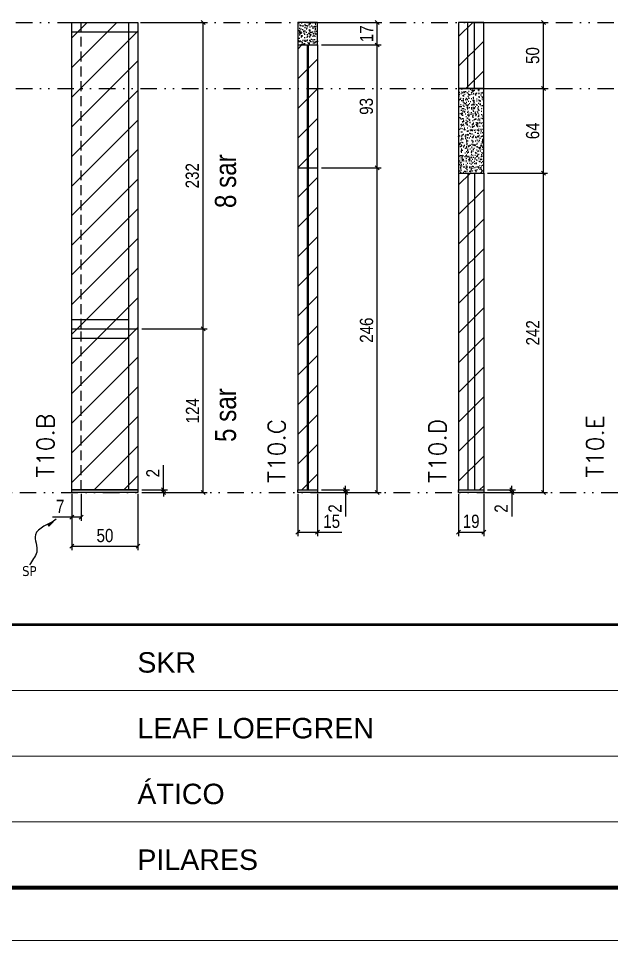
# Model space of a CAD drawing. Extents: x 14400 to 27878, y -21631 to 6985.
# Drawn here: x 19777 to 20226, y -8997 to -8298 of the extents above; entities that cross this region are included whole.
import ezdxf

# ---------------------------------------------------------------- set-up
doc = ezdxf.new("R2010")
doc.units = 0
for name, pattern in [('CONTINUO', [0]), ('DASHED', [0.75, 0.5, -0.25]), ('DIVIDE2', [0.625, 0.25, -0.125, 0, -0.125, 0, -0.125]), ('HIDDEN', [0.375, 0.25, -0.125])]:
    doc.linetypes.add(name, pattern=pattern)
for name, color, linetype in [('COTA', 241, 'Continuous'), ('NOMENCLATURA', 7, 'Continuous'), ('Nível', 160, 'Continuous'), ('Painéis', 200, 'Continuous'), ('SARR_2.2x7', 40, 'Continuous'), ('texto', 7, 'Continuous')]:
    doc.layers.add(name, color=color, linetype=linetype)
for name, color, linetype, lineweight in [('Folhas', 255, 'Continuous', 9), ('Hachura', 251, 'Continuous', 9), ('SARRAFO DE PRESSAO', 251, 'DASHED', 9), ('Texto Seção', 7, 'Continuous', 15)]:
    doc.layers.add(name, color=color, linetype=linetype, lineweight=lineweight)
doc.styles.add('ARIAL', font='arial.ttf')
doc.styles.add('ARIAL_NARROW', font='ARIALN.TTF', dxfattribs={"height": 0.2})
doc.styles.add('COTA TECNICA', font='techl___.ttf', dxfattribs={"height": 10})
doc.styles.add('COTA TECNICA-50', font='techl___.ttf', dxfattribs={"height": 10})
doc.styles.add('REGUA-120', font='ROMANS.shx', dxfattribs={"height": 15})
doc.styles.get("Standard").update_dxf_attribs({"font": 'arial.ttf'})
doc.dimstyles.new('COTA PAINEL-50', dxfattribs={"dimtxt": 10, "dimasz": 3, "dimexe": 3, "dimexo": 3, "dimgap": 3, "dimtad": 1, "dimdec": 1, "dimzin": 12, "dimdsep": 46, "dimtxsty": 'COTA TECNICA-50', "dimblk1": 'OBLIQUE', "dimblk2": 'OBLIQUE', "dimsah": 1, "dimcen": 0.9, "dimclrd": 4, "dimclre": 4, "dimclrt": 240, "dimadec": 1, "dimazin": 3, "dimtfac": 1, "dimtdec": 1, "dimtmove": 0, "dimatfit": 3, "dimfxl": 1, "dimtolj": 1, "dimtzin": 12, "dimarcsym": 0})
doc.dimstyles.new('PAINEL', dxfattribs={"dimtxt": 10, "dimasz": 3, "dimexe": 3, "dimexo": 3, "dimgap": 3, "dimtad": 1, "dimdec": 1, "dimzin": 12, "dimdsep": 46, "dimtxsty": 'COTA TECNICA', "dimblk1": 'OBLIQUE', "dimblk2": 'OBLIQUE', "dimsah": 1, "dimcen": 0.9, "dimclrd": 4, "dimclre": 4, "dimclrt": 240, "dimadec": 1, "dimazin": 3, "dimtfac": 1, "dimtdec": 1, "dimtmove": 0, "dimatfit": 3, "dimfxl": 1, "dimtolj": 1, "dimtzin": 12, "dimarcsym": 0})
doc.dimstyles.get("Standard").update_dxf_attribs({"dimtxt": 0.18, "dimasz": 0.18, "dimexe": 0.18, "dimexo": 0.0625, "dimgap": 0.09, "dimtad": 0, "dimtih": 1, "dimtoh": 1, "dimdec": 4, "dimzin": 0, "dimdsep": 46, "dimtxsty": 'Standard', "dimcen": 0.09, "dimadec": 0, "dimazin": 0, "dimtfac": 1, "dimtdec": 4, "dimtofl": 0, "dimtmove": 0, "dimatfit": 3, "dimfxl": 1, "dimtolj": 1, "dimtzin": 0, "dimarcsym": 0})

# ---------------------------------------------------------------- blocks, each defined once
blk = doc.blocks.new('9999999999')
at = {"color": 30, "linetype": 'CONTINUO'}
for p, q in [((98564.56, 34379.64), (99583.98, 34379.64)), ((98564.56, 34329.83), (99487.98, 34329.83)), ((98564.56, 34280.02), (99487.98, 34280.02))]:
    blk.add_line(p, q, dxfattribs=at)
at = {"color": 30, "linetype": 'CONTINUO', "const_width": 2}
blk.add_lwpolyline([(99583.98, 34230.21), (99583.98, 34414.45, 0.414214), (99568.98, 34429.45), (98228.98, 34429.45, 0.414214), (98213.98, 34414.45), (98213.98, 34245.21, 0.414214), (98228.98, 34230.21), (99583.98, 34230.21)], format="xyb", dxfattribs=at)
at = {"layer": 'Folhas'}
blk.add_lwpolyline([(98138.98, 34190.21), (99623.98, 34190.21), (99623.98, 35240.21), (98138.98, 35240.21)], close=True, dxfattribs=at)
at = {"layer": 'Folhas', "color": 30, "const_width": 3}
blk.add_lwpolyline([(98213.98, 34230.21), (99583.98, 34230.21), (99583.98, 35200.21), (98213.98, 35200.21)], close=True, dxfattribs=at)
at = {"color": 7, "linetype": 'Continuous', "ltscale": 5, "style": 'ARIAL'}
for s, height, p in [('SKR', 15.483, (98837.68, 34393.13)), ('LEAF LOEFGREN', 15.4829, (98837.68, 34343.32)), ('ÁTICO', 15.483, (98837.68, 34293.51)), ('PILARES', 15.483, (98837.68, 34243.7))]:
    blk.add_text(s, height=height, dxfattribs=at).set_placement(p)
blk = doc.blocks.new('_Oblique')
at = {"color": 0, "linetype": 'ByBlock', "lineweight": -2}
blk.add_line((-0.5, -0.5), (0.5, 0.5), dxfattribs=at)
blk = doc.blocks.new('*D2576')
at = {"layer": 'COTA', "color": 4, "lineweight": -2, "transparency": 16777216}
for p, q in [((19817.63, -8658.47), (19817.63, -8701.14)), ((19867.63, -8658.47), (19867.63, -8701.14)), ((19817.63, -8698.14), (19867.63, -8698.14))]:
    blk.add_line(p, q, dxfattribs=at)
at = {"layer": 'Defpoints', "color": 0, "transparency": 16777216}
for p in [(19817.63, -8655.47), (19867.63, -8655.47), (19867.63, -8698.14)]:
    blk.add_point(p, dxfattribs=at)
at = {"layer": 'COTA', "color": 4, "lineweight": -2, "transparency": 16777216, "xscale": 3, "yscale": 3, "zscale": 3, "rotation": 180}
blk.add_blockref('_Oblique', (19817.63, -8698.14), dxfattribs=at)
at = {"layer": 'COTA', "color": 4, "lineweight": -2, "transparency": 16777216, "xscale": 3, "yscale": 3, "zscale": 3}
blk.add_blockref('_Oblique', (19867.63, -8698.14), dxfattribs=at)
at = {"layer": 'COTA', "color": 240, "transparency": 16777216, "insert": (19842.63, -8690.03), "char_height": 10, "attachment_point": 5, "style": 'COTA TECNICA'}
blk.add_mtext('\\A1;50', dxfattribs=at)
blk = doc.blocks.new('*D2577')
at = {"layer": 'COTA', "color": 4, "lineweight": -2, "transparency": 16777216}
for p, q in [((19824.63, -8658.47), (19824.63, -8678.98)), ((19817.63, -8660.47), (19817.63, -8678.98)), ((19817.63, -8675.98), (19802.9, -8675.98)), ((19824.63, -8675.98), (19817.63, -8675.98))]:
    blk.add_line(p, q, dxfattribs=at)
at = {"layer": 'Defpoints', "color": 0, "transparency": 16777216}
for p in [(19817.63, -8657.47), (19824.63, -8655.47), (19817.63, -8675.98)]:
    blk.add_point(p, dxfattribs=at)
at = {"layer": 'COTA', "color": 4, "lineweight": -2, "transparency": 16777216, "xscale": 3, "yscale": 3, "zscale": 3, "rotation": 180}
blk.add_blockref('_Oblique', (19817.63, -8675.98), dxfattribs=at)
at = {"layer": 'COTA', "color": 4, "lineweight": -2, "transparency": 16777216, "xscale": 3, "yscale": 3, "zscale": 3}
blk.add_blockref('_Oblique', (19824.63, -8675.98), dxfattribs=at)
at = {"layer": 'COTA', "color": 240, "transparency": 16777216, "insert": (19808.76, -8667.9), "char_height": 10, "attachment_point": 5, "style": 'COTA TECNICA-50'}
blk.add_mtext('\\A1;7', dxfattribs=at)
blk = doc.blocks.new('*D2578')
at = {"layer": 'COTA', "color": 4, "lineweight": -2, "transparency": 16777216}
for p, q in [((19886.89, -8655.47), (19886.89, -8636.66)), ((19870.63, -8655.47), (19889.89, -8655.47)), ((19870.63, -8657.47), (19889.89, -8657.47)), ((19886.89, -8657.47), (19886.89, -8655.47)), ((19886.89, -8657.47), (19886.89, -8660.47))]:
    blk.add_line(p, q, dxfattribs=at)
at = {"layer": 'Defpoints', "color": 0, "transparency": 16777216}
for p in [(19867.63, -8655.47), (19867.63, -8657.47), (19886.89, -8657.47)]:
    blk.add_point(p, dxfattribs=at)
at = {"layer": 'COTA', "color": 4, "lineweight": -2, "transparency": 16777216, "xscale": 3, "yscale": 3, "zscale": 3}
for p, rotation in [((19886.89, -8655.47), 270), ((19886.89, -8657.47), 90)]:
    blk.add_blockref('_Oblique', p, dxfattribs=dict(at, rotation=rotation))
at = {"layer": 'COTA', "color": 240, "transparency": 16777216, "insert": (19878.89, -8642.72), "char_height": 10, "attachment_point": 5, "rotation": 90, "style": 'COTA TECNICA-50'}
blk.add_mtext('\\A1;2', dxfattribs=at)
blk = doc.blocks.new('*D2579')
at = {"layer": 'COTA', "color": 4, "lineweight": -2, "transparency": 16777216}
for p, q in [((19988.59, -8658.47), (19988.59, -8690.36)), ((20003.59, -8658.47), (20003.59, -8690.36)), ((19988.59, -8687.36), (20003.59, -8687.36)), ((20003.59, -8687.36), (20021.96, -8687.36))]:
    blk.add_line(p, q, dxfattribs=at)
at = {"layer": 'Defpoints', "color": 0, "transparency": 16777216}
for p in [(19988.59, -8655.47), (20003.59, -8655.47), (20003.59, -8687.36)]:
    blk.add_point(p, dxfattribs=at)
at = {"layer": 'COTA', "color": 4, "lineweight": -2, "transparency": 16777216, "xscale": 3, "yscale": 3, "zscale": 3, "rotation": 180}
blk.add_blockref('_Oblique', (19988.59, -8687.36), dxfattribs=at)
at = {"layer": 'COTA', "color": 4, "lineweight": -2, "transparency": 16777216, "xscale": 3, "yscale": 3, "zscale": 3}
blk.add_blockref('_Oblique', (20003.59, -8687.36), dxfattribs=at)
at = {"layer": 'COTA', "color": 240, "transparency": 16777216, "insert": (20014.28, -8679.25), "char_height": 10, "attachment_point": 5, "style": 'COTA TECNICA'}
blk.add_mtext('\\A1;15', dxfattribs=at)
blk = doc.blocks.new('*D2580')
at = {"layer": 'COTA', "color": 4, "lineweight": -2, "transparency": 16777216}
for p, q in [((20024.78, -8655.47), (20024.78, -8652.47)), ((20006.59, -8655.47), (20027.78, -8655.47)), ((20006.59, -8657.47), (20027.78, -8657.47)), ((20024.78, -8655.47), (20024.78, -8657.47)), ((20024.78, -8657.47), (20024.78, -8675.58))]:
    blk.add_line(p, q, dxfattribs=at)
at = {"layer": 'Defpoints', "color": 0, "transparency": 16777216}
for p in [(20003.59, -8655.47), (20003.59, -8657.47), (20024.78, -8655.47)]:
    blk.add_point(p, dxfattribs=at)
at = {"layer": 'COTA', "color": 4, "lineweight": -2, "transparency": 16777216, "xscale": 3, "yscale": 3, "zscale": 3}
for p, rotation in [((20024.78, -8655.47), 270), ((20024.78, -8657.47), 90)]:
    blk.add_blockref('_Oblique', p, dxfattribs=dict(at, rotation=rotation))
at = {"layer": 'COTA', "color": 240, "transparency": 16777216, "insert": (20016.78, -8669.52), "char_height": 10, "attachment_point": 5, "rotation": 90, "style": 'COTA TECNICA-50'}
blk.add_mtext('\\A1;2', dxfattribs=at)
blk = doc.blocks.new('*D2581')
at = {"layer": 'COTA', "color": 4, "lineweight": -2, "transparency": 16777216}
for p, q in [((20006.59, -8411.47), (20051.8, -8411.47)), ((20048.8, -8657.47), (20048.8, -8411.47)), ((20006.59, -8657.47), (20051.8, -8657.47))]:
    blk.add_line(p, q, dxfattribs=at)
at = {"layer": 'Defpoints', "color": 0, "transparency": 16777216}
for p in [(20003.59, -8411.47), (20048.8, -8411.47), (20003.59, -8657.47)]:
    blk.add_point(p, dxfattribs=at)
at = {"layer": 'COTA', "color": 4, "lineweight": -2, "transparency": 16777216, "xscale": 3, "yscale": 3, "zscale": 3}
for p, rotation in [((20048.8, -8411.47), 90), ((20048.8, -8657.47), 270)]:
    blk.add_blockref('_Oblique', p, dxfattribs=dict(at, rotation=rotation))
at = {"layer": 'COTA', "color": 240, "transparency": 16777216, "insert": (20040.7, -8534.47), "char_height": 10, "attachment_point": 5, "rotation": 90, "style": 'COTA TECNICA-50'}
blk.add_mtext('\\A1;246', dxfattribs=at)
blk = doc.blocks.new('*D2597')
at = {"layer": 'COTA', "color": 4, "lineweight": -2, "transparency": 16777216}
for p, q in [((20006.59, -8301.47), (20051.8, -8301.47)), ((20048.8, -8318.47), (20048.8, -8301.47)), ((20006.59, -8318.47), (20051.8, -8318.47))]:
    blk.add_line(p, q, dxfattribs=at)
at = {"layer": 'Defpoints', "color": 0, "transparency": 16777216}
for p in [(20003.59, -8301.47), (20048.8, -8301.47), (20003.59, -8318.47)]:
    blk.add_point(p, dxfattribs=at)
at = {"layer": 'COTA', "color": 4, "lineweight": -2, "transparency": 16777216, "xscale": 3, "yscale": 3, "zscale": 3}
for p, rotation in [((20048.8, -8301.47), 90), ((20048.8, -8318.47), 270)]:
    blk.add_blockref('_Oblique', p, dxfattribs=dict(at, rotation=rotation))
at = {"layer": 'COTA', "color": 240, "transparency": 16777216, "insert": (20040.73, -8309.97), "char_height": 10, "attachment_point": 5, "rotation": 90, "style": 'COTA TECNICA'}
blk.add_mtext('\\A1;17', dxfattribs=at)
blk = doc.blocks.new('*D2582')
at = {"layer": 'COTA', "color": 4, "lineweight": -2, "transparency": 16777216}
for p, q in [((20110.36, -8658.47), (20110.36, -8690.36)), ((20129.36, -8658.47), (20129.36, -8690.36)), ((20110.36, -8687.36), (20129.36, -8687.36))]:
    blk.add_line(p, q, dxfattribs=at)
at = {"layer": 'Defpoints', "color": 0, "transparency": 16777216}
for p in [(20110.36, -8655.47), (20129.36, -8655.47), (20129.36, -8687.36)]:
    blk.add_point(p, dxfattribs=at)
at = {"layer": 'COTA', "color": 4, "lineweight": -2, "transparency": 16777216, "xscale": 3, "yscale": 3, "zscale": 3, "rotation": 180}
blk.add_blockref('_Oblique', (20110.36, -8687.36), dxfattribs=at)
at = {"layer": 'COTA', "color": 4, "lineweight": -2, "transparency": 16777216, "xscale": 3, "yscale": 3, "zscale": 3}
blk.add_blockref('_Oblique', (20129.36, -8687.36), dxfattribs=at)
at = {"layer": 'COTA', "color": 240, "transparency": 16777216, "insert": (20119.86, -8679.27), "char_height": 10, "attachment_point": 5, "style": 'COTA TECNICA'}
blk.add_mtext('\\A1;19', dxfattribs=at)
blk = doc.blocks.new('*D2583')
at = {"layer": 'COTA', "color": 4, "lineweight": -2, "transparency": 16777216}
for p, q in [((20150.56, -8655.47), (20150.56, -8652.47)), ((20132.36, -8655.47), (20153.56, -8655.47)), ((20132.36, -8657.47), (20153.56, -8657.47)), ((20150.56, -8655.47), (20150.56, -8657.47)), ((20150.56, -8657.47), (20150.56, -8675.58))]:
    blk.add_line(p, q, dxfattribs=at)
at = {"layer": 'Defpoints', "color": 0, "transparency": 16777216}
for p in [(20129.36, -8655.47), (20129.36, -8657.47), (20150.56, -8655.47)]:
    blk.add_point(p, dxfattribs=at)
at = {"layer": 'COTA', "color": 4, "lineweight": -2, "transparency": 16777216, "xscale": 3, "yscale": 3, "zscale": 3}
for p, rotation in [((20150.56, -8655.47), 270), ((20150.56, -8657.47), 90)]:
    blk.add_blockref('_Oblique', p, dxfattribs=dict(at, rotation=rotation))
at = {"layer": 'COTA', "color": 240, "transparency": 16777216, "insert": (20142.56, -8669.52), "char_height": 10, "attachment_point": 5, "rotation": 90, "style": 'COTA TECNICA-50'}
blk.add_mtext('\\A1;2', dxfattribs=at)
blk = doc.blocks.new('*D2584')
at = {"layer": 'COTA', "color": 4, "lineweight": -2, "transparency": 16777216}
for p, q in [((20132.36, -8415.47), (20177.57, -8415.47)), ((20174.57, -8657.47), (20174.57, -8415.47)), ((20132.36, -8657.47), (20177.57, -8657.47))]:
    blk.add_line(p, q, dxfattribs=at)
at = {"layer": 'Defpoints', "color": 0, "transparency": 16777216}
for p in [(20129.36, -8415.47), (20174.57, -8415.47), (20129.36, -8657.47)]:
    blk.add_point(p, dxfattribs=at)
at = {"layer": 'COTA', "color": 4, "lineweight": -2, "transparency": 16777216, "xscale": 3, "yscale": 3, "zscale": 3}
for p, rotation in [((20174.57, -8415.47), 90), ((20174.57, -8657.47), 270)]:
    blk.add_blockref('_Oblique', p, dxfattribs=dict(at, rotation=rotation))
at = {"layer": 'COTA', "color": 240, "transparency": 16777216, "insert": (20166.5, -8536.47), "char_height": 10, "attachment_point": 5, "rotation": 90, "style": 'COTA TECNICA-50'}
blk.add_mtext('\\A1;242', dxfattribs=at)
blk = doc.blocks.new('*D2598')
at = {"layer": 'COTA', "color": 4, "lineweight": -2, "transparency": 16777216}
for p, q in [((20132.36, -8351.47), (20177.57, -8351.47)), ((20174.57, -8415.47), (20174.57, -8351.47)), ((20132.36, -8415.47), (20177.57, -8415.47))]:
    blk.add_line(p, q, dxfattribs=at)
at = {"layer": 'Defpoints', "color": 0, "transparency": 16777216}
for p in [(20129.36, -8351.47), (20174.57, -8351.47), (20129.36, -8415.47)]:
    blk.add_point(p, dxfattribs=at)
at = {"layer": 'COTA', "color": 4, "lineweight": -2, "transparency": 16777216, "xscale": 3, "yscale": 3, "zscale": 3}
for p, rotation in [((20174.57, -8351.47), 90), ((20174.57, -8415.47), 270)]:
    blk.add_blockref('_Oblique', p, dxfattribs=dict(at, rotation=rotation))
at = {"layer": 'COTA', "color": 240, "transparency": 16777216, "insert": (20166.47, -8383.47), "char_height": 10, "attachment_point": 5, "rotation": 90, "style": 'COTA TECNICA'}
blk.add_mtext('\\A1;64', dxfattribs=at)
blk = doc.blocks.new('*D2599')
at = {"layer": 'COTA', "color": 4, "lineweight": -2, "transparency": 16777216}
for p, q in [((20006.59, -8318.47), (20051.8, -8318.47)), ((20048.8, -8411.47), (20048.8, -8318.47)), ((20006.59, -8411.47), (20051.8, -8411.47))]:
    blk.add_line(p, q, dxfattribs=at)
at = {"layer": 'Defpoints', "color": 0, "transparency": 16777216}
for p in [(20003.59, -8318.47), (20048.8, -8318.47), (20003.59, -8411.47)]:
    blk.add_point(p, dxfattribs=at)
at = {"layer": 'COTA', "color": 4, "lineweight": -2, "transparency": 16777216, "xscale": 3, "yscale": 3, "zscale": 3}
for p, rotation in [((20048.8, -8318.47), 90), ((20048.8, -8411.47), 270)]:
    blk.add_blockref('_Oblique', p, dxfattribs=dict(at, rotation=rotation))
at = {"layer": 'COTA', "color": 240, "transparency": 16777216, "insert": (20040.55, -8364.97), "char_height": 10, "attachment_point": 5, "rotation": 90, "style": 'COTA TECNICA'}
blk.add_mtext('\\A1;93', dxfattribs=at)
blk = doc.blocks.new('*D2568')
at = {"layer": 'COTA', "color": 4, "linetype": 'ByBlock', "lineweight": -2, "transparency": 16777216}
for p, q in [((19870.63, -8533.47), (19920, -8533.47)), ((19917, -8657.47), (19917, -8533.47)), ((19870.63, -8657.47), (19920, -8657.47))]:
    blk.add_line(p, q, dxfattribs=at)
at = {"layer": 'Defpoints', "color": 0, "linetype": 'ByBlock', "transparency": 16777216}
for p in [(19867.63, -8533.47), (19917, -8533.47), (19867.63, -8657.47)]:
    blk.add_point(p, dxfattribs=at)
at = {"layer": 'COTA', "color": 4, "linetype": 'ByBlock', "lineweight": -2, "transparency": 16777216, "xscale": 3, "yscale": 3, "zscale": 3}
for p, rotation in [((19917, -8533.47), 90), ((19917, -8657.47), 270)]:
    blk.add_blockref('_Oblique', p, dxfattribs=dict(at, rotation=rotation))
at = {"layer": 'COTA', "color": 240, "linetype": 'ByBlock', "transparency": 16777216, "insert": (19908.92, -8595.47), "char_height": 10, "attachment_point": 5, "rotation": 90, "style": 'COTA TECNICA'}
blk.add_mtext('\\A1;124', dxfattribs=at)
blk = doc.blocks.new('*D2569')
at = {"layer": 'COTA', "color": 4, "linetype": 'ByBlock', "lineweight": -2, "transparency": 16777216}
for p, q in [((19870.63, -8533.47), (19920, -8533.47)), ((19917, -8657.47), (19917, -8533.47)), ((19870.63, -8657.47), (19920, -8657.47))]:
    blk.add_line(p, q, dxfattribs=at)
at = {"layer": 'Defpoints', "color": 0, "linetype": 'ByBlock', "transparency": 16777216}
for p in [(19867.63, -8533.47), (19917, -8533.47), (19867.63, -8657.47)]:
    blk.add_point(p, dxfattribs=at)
at = {"layer": 'COTA', "color": 4, "linetype": 'ByBlock', "lineweight": -2, "transparency": 16777216, "xscale": 3, "yscale": 3, "zscale": 3}
for p, rotation in [((19917, -8533.47), 90), ((19917, -8657.47), 270)]:
    blk.add_blockref('_Oblique', p, dxfattribs=dict(at, rotation=rotation))
at = {"layer": 'COTA', "color": 240, "linetype": 'ByBlock', "transparency": 16777216, "insert": (19908.92, -8595.47), "char_height": 10, "attachment_point": 5, "rotation": 90, "style": 'COTA TECNICA'}
blk.add_mtext('\\A1;124', dxfattribs=at)
blk = doc.blocks.new('*D2570')
at = {"layer": 'COTA', "color": 4, "lineweight": -2, "transparency": 16777216}
for p, q in [((19870.63, -8301.47), (19920, -8301.47)), ((19917, -8533.47), (19917, -8301.47)), ((19870.63, -8533.47), (19920, -8533.47))]:
    blk.add_line(p, q, dxfattribs=at)
at = {"layer": 'Defpoints', "color": 0, "transparency": 16777216}
for p in [(19867.63, -8301.47), (19917, -8301.47), (19867.63, -8533.47)]:
    blk.add_point(p, dxfattribs=at)
at = {"layer": 'COTA', "color": 4, "lineweight": -2, "transparency": 16777216, "xscale": 3, "yscale": 3, "zscale": 3}
for p, rotation in [((19917, -8301.47), 90), ((19917, -8533.47), 270)]:
    blk.add_blockref('_Oblique', p, dxfattribs=dict(at, rotation=rotation))
at = {"layer": 'COTA', "color": 240, "transparency": 16777216, "insert": (19908.78, -8417.47), "char_height": 10, "attachment_point": 5, "rotation": 90, "style": 'COTA TECNICA'}
blk.add_mtext('\\A1;232', dxfattribs=at)
blk = doc.blocks.new('*D3050')
at = {"layer": 'COTA', "color": 4, "lineweight": -2, "transparency": 16777216}
for p, q in [((20132.36, -8301.47), (20177.57, -8301.47)), ((20174.57, -8351.47), (20174.57, -8301.47)), ((20132.36, -8351.47), (20177.57, -8351.47))]:
    blk.add_line(p, q, dxfattribs=at)
at = {"layer": 'Defpoints', "color": 0, "transparency": 16777216}
for p in [(20129.36, -8301.47), (20174.57, -8301.47), (20129.36, -8351.47)]:
    blk.add_point(p, dxfattribs=at)
at = {"layer": 'COTA', "color": 4, "lineweight": -2, "transparency": 16777216, "xscale": 3, "yscale": 3, "zscale": 3}
for p, rotation in [((20174.57, -8301.47), 90), ((20174.57, -8351.47), 270)]:
    blk.add_blockref('_Oblique', p, dxfattribs=dict(at, rotation=rotation))
at = {"layer": 'COTA', "color": 240, "transparency": 16777216, "insert": (20166.46, -8326.47), "char_height": 10, "attachment_point": 5, "rotation": 90, "style": 'COTA TECNICA'}
blk.add_mtext('\\A1;50', dxfattribs=at)

msp = doc.modelspace()

# ---------------------------------------------------------------- hatches: boundary and pattern name
at = {"layer": 'COTA'}
h = msp.add_hatch(dxfattribs=at)
h.set_pattern_fill('AR-CONC', color=256, scale=0.03)
h.set_pattern_definition([(50, (4532.156, -11490.751), (5.4655401, -0.4781726), [0.5715, -6.2865]), (355, (4532.156, -11490.751), (-1.0573026, 5.7317054), [0.4572, -5.0292175]), (100.451445, (4532.6113, -11490.791), (4.4082374, 5.2535326), [0.4857003, -5.3427073]), (46.1842, (4532.156, -11489.227), (8.1323712, -1.2612698), [0.85725, -9.42975]), (96.63556, (4532.8336, -11489.332), (7.122124, 7.4227837), [0.7285507, -8.0140682]), (351.18415, (4532.156, -11489.227), (7.122124, 7.4227837), [0.685799, -7.543792]), (21, (4532.918, -11489.608), (4.5484317, -3.067956), [0.5715, -6.2865]), (326, (4532.918, -11489.608), (1.8540609, 5.525639), [0.4572, -5.0292]), (71.451445, (4533.297, -11489.864), (6.4024926, 2.457683), [0.4857003, -5.3426981]), (37.5, (4532.1559, -11490.751), (0.0926581, 2.53665117), [0, -4.96824, 0, -5.1054, 0, -5.04825]), (7.5, (4532.156, -11490.751), (2.00458988, 3.00541724), [0, -2.91084, 0, -4.85394, 0, -1.92405]), (327.5, (4530.4566, -11490.751), (4.06771786, -0.17186232), [0, -1.905, 0, -5.9436, 0, -7.8867]), (317.5, (4529.6946, -11490.751), (4.44387544, 0.7627947), [0, -2.4765, 0, -3.94716, 0, -5.6007])])
h.paths.add_polyline_path([(19988.59, -8318.466), (20003.59, -8318.466), (20003.59, -8301.466), (19988.59, -8301.466)])
h = msp.add_hatch(dxfattribs=at)
h.set_pattern_fill('AR-CONC', color=256, scale=0.03)
h.set_pattern_definition([(50, (4657.9286, -11490.751), (5.4655401, -0.4781726), [0.5715, -6.2865]), (355, (4657.9286, -11490.751), (-1.0573026, 5.7317054), [0.4572, -5.0292175]), (100.451445, (4658.384, -11490.791), (4.4082374, 5.2535326), [0.4857003, -5.3427073]), (46.1842, (4657.9286, -11489.227), (8.1323712, -1.2612698), [0.85725, -9.42975]), (96.63556, (4658.606, -11489.332), (7.122124, 7.4227837), [0.7285507, -8.0140682]), (351.18415, (4657.9286, -11489.227), (7.122124, 7.4227837), [0.685799, -7.543792]), (21, (4658.6906, -11489.608), (4.5484317, -3.067956), [0.5715, -6.2865]), (326, (4658.6906, -11489.608), (1.8540609, 5.525639), [0.4572, -5.0292]), (71.451445, (4659.0696, -11489.864), (6.4024926, 2.457683), [0.4857003, -5.3426981]), (37.5, (4657.9286, -11490.751), (0.0926581, 2.53665117), [0, -4.96824, 0, -5.1054, 0, -5.04825]), (7.5, (4657.9286, -11490.751), (2.00458988, 3.00541724), [0, -2.91084, 0, -4.85394, 0, -1.92405]), (327.5, (4656.2293, -11490.751), (4.06771786, -0.17186232), [0, -1.905, 0, -5.9436, 0, -7.8867]), (317.5, (4655.4673, -11490.751), (4.44387544, 0.7627947), [0, -2.4765, 0, -3.94716, 0, -5.6007])])
h.paths.add_polyline_path([(20110.362, -8351.466), (20110.362, -8415.466), (20129.362, -8415.466), (20129.362, -8351.466)])
at = {"layer": 'Hachura'}
h = msp.add_hatch(dxfattribs=at)
h.set_pattern_fill('ANSI31', color=256, scale=5)
h.paths.add_polyline_path([(19685.78, -8533.466), (19609.78, -8533.466), (19609.78, -8655.466), (19685.78, -8655.466)])
h.paths.add_polyline_path([(19685.78, -8415.466), (19651.78, -8415.466), (19651.78, -8373.466), (19613.28, -8373.466), (19613.28, -8415.466), (19609.78, -8415.466), (19609.78, -8533.466), (19685.78, -8533.466)])
h.paths.add_polyline_path([(19867.629, -8301.466), (19817.629, -8301.466), (19817.629, -8533.466), (19867.629, -8533.466)])
h.paths.add_polyline_path([(19867.629, -8533.466), (19817.629, -8533.466), (19817.629, -8655.466), (19867.629, -8655.466)])
h.paths.add_polyline_path([(20003.59, -8411.466), (19988.59, -8411.466), (19988.59, -8655.466), (20003.59, -8655.466)])
h.paths.add_polyline_path([(20003.59, -8318.466), (19988.59, -8318.466), (19988.59, -8411.466), (20003.59, -8411.466)])
h.paths.add_polyline_path([(20129.362, -8301.466), (20110.362, -8301.466), (20110.362, -8351.466), (20129.362, -8351.466)])
h.paths.add_polyline_path([(20129.362, -8415.466), (20110.362, -8415.466), (20110.362, -8655.466), (20129.362, -8655.466)])
h.paths.add_polyline_path([(20280.643, -8301.466), (20233.643, -8301.466), (20233.643, -8533.466), (20280.643, -8533.466)])
h.paths.add_polyline_path([(20280.643, -8533.466), (20233.643, -8533.466), (20233.643, -8655.466), (20280.643, -8655.466)])
h.paths.add_polyline_path([(20479.869, -8533.466), (20409.869, -8533.466), (20409.869, -8655.466), (20479.869, -8655.466)])
h.paths.add_polyline_path([(20479.869, -8415.466), (20456.869, -8415.466), (20456.869, -8368.466), (20409.869, -8368.466), (20409.869, -8533.466), (20479.869, -8533.466)])
h.paths.add_polyline_path([(20456.869, -8301.466), (20409.869, -8301.466), (20409.869, -8351.466), (20456.869, -8351.466)])

# ---------------------------------------------------------------- linework, layer by layer
at = {"layer": 'COTA'}
for points in [[(19988.59, -8318.466), (20003.59, -8318.466), (20003.59, -8301.466), (19988.59, -8301.466)], [(20110.362, -8415.466), (20129.362, -8415.466), (20129.362, -8351.466), (20110.362, -8351.466)]]:
    msp.add_lwpolyline(points, close=True, dxfattribs=at)
at = {"layer": 'Nível', "color": 4, "linetype": 'DIVIDE2', "ltscale": 50}
for p, q in [((19586.451, -8301.466), (20613.467, -8301.466)), ((19586.451, -8351.466), (20613.467, -8351.466)), ((19243.467, -8657.466), (20613.467, -8657.466))]:
    msp.add_line(p, q, dxfattribs=at)
at = {"layer": 'Painéis'}
for p, q in [((19817.629, -8655.466), (19817.629, -8301.466)), ((19817.629, -8301.466), (19867.629, -8301.466)), ((19867.629, -8301.466), (19867.629, -8655.466)), ((19988.59, -8318.466), (19988.59, -8655.466)), ((19988.59, -8318.466), (20003.59, -8318.466)), ((20003.59, -8318.466), (20003.59, -8655.466)), ((19988.59, -8411.466), (20003.59, -8411.466)), ((20110.362, -8415.466), (20110.362, -8655.466)), ((20110.362, -8415.466), (20129.362, -8415.466)), ((20129.362, -8415.466), (20129.362, -8655.466)), ((19817.629, -8533.466), (19867.629, -8533.466)), ((19867.629, -8655.466), (19817.629, -8655.466)), ((19988.59, -8655.466), (20003.59, -8655.466)), ((19988.59, -8657.466), (19988.59, -8655.466)), ((20003.59, -8657.466), (19988.59, -8657.466)), ((20003.59, -8655.466), (20003.59, -8657.466)), ((20110.362, -8655.466), (20129.362, -8655.466)), ((20110.362, -8657.466), (20110.362, -8655.466)), ((20129.362, -8657.466), (20110.362, -8657.466)), ((20129.362, -8655.466), (20129.362, -8657.466))]:
    msp.add_line(p, q, dxfattribs=at)
for points in [[(20110.362, -8351.466), (20129.362, -8351.466), (20129.362, -8301.466), (20110.362, -8301.466)], [(19817.629, -8655.466), (19867.629, -8655.466), (19867.629, -8657.466), (19817.629, -8657.466)]]:
    msp.add_lwpolyline(points, close=True, dxfattribs=at)
at = {"layer": 'SARR_2.2x7', "linetype": 'HIDDEN', "ltscale": 30}
for p, q in [((19824.629, -8533.466), (19824.629, -8301.466)), ((19824.629, -8655.466), (19824.629, -8533.466))]:
    msp.add_line(p, q, dxfattribs=at)
at = {"layer": 'SARR_2.2x7'}
for p, q in [((19860.629, -8533.466), (19860.629, -8301.466)), ((20117.362, -8351.466), (20117.362, -8301.466)), ((20122.362, -8351.466), (20122.362, -8301.466)), ((19817.629, -8308.466), (19867.629, -8308.466)), ((19995.59, -8318.466), (19995.59, -8411.466)), ((19996.59, -8318.466), (19996.59, -8411.466)), ((19995.59, -8411.466), (19995.59, -8655.466)), ((19996.59, -8411.466), (19996.59, -8655.466)), ((20117.362, -8415.466), (20117.362, -8655.466)), ((20122.362, -8415.466), (20122.362, -8655.466)), ((19817.629, -8526.466), (19860.629, -8526.466)), ((19860.629, -8655.466), (19860.629, -8533.466)), ((19817.629, -8540.466), (19860.629, -8540.466))]:
    msp.add_line(p, q, dxfattribs=at)

# ---------------------------------------------------------------- block references
at = {"layer": 'SARRAFO DE PRESSAO', "color": 6, "linetype": 'ByBlock'}
msp.add_blockref('9999999999', (-78970.511, -43186.954), dxfattribs=at)

# ---------------------------------------------------------------- texts
at = {"layer": 'NOMENCLATURA', "style": 'ARIAL_NARROW'}
for s, p in [('8 sar', (19941.872, -8441.97)), ('5 sar', (19941.872, -8619.142))]:
    msp.add_text(s, height=16, rotation=90, dxfattribs=at).set_placement(p)
at = {"layer": 'texto', "color": 0, "insert": (19785.381, -8716.957), "char_height": 7.5, "attachment_point": 5}
msp.add_mtext('{\\fTahoma|b0|i0|c0|p34;\\C4;SP}', dxfattribs=at)
at = {"layer": 'Texto Seção', "char_height": 13, "attachment_point": 7, "rotation": 90, "style": 'REGUA-120'}
for s, insert, width in [('T10.B', (19804.158, -8646.215), 285.32988), ('T10.C', (19979.139, -8650.054), 370.6998), ('T10.D', (20100.912, -8650.054), 370.6998), ('T10.E', (20220.172, -8646.215), 285.32988)]:
    msp.add_mtext(s, dxfattribs=dict(at, insert=insert, width=width))

# ---------------------------------------------------------------- dimensions: what is measured, and where the dimension line sits
at = {"layer": 'COTA'}
for base, p1, p2, angle, dimstyle, picture, middle in [((19916.996, -8301.466), (19867.629, -8533.466), (19867.629, -8301.466), 90, 'PAINEL', '*D2570', (19908.777, -8417.466)), ((20048.8, -8301.466), (20003.59, -8318.466), (20003.59, -8301.466), 90, 'PAINEL', '*D2597', (20040.727, -8309.966)), ((20174.573, -8301.466), (20129.362, -8351.466), (20129.362, -8301.466), 90, 'PAINEL', '*D3050', (20166.463, -8326.466)), ((20048.8, -8318.466), (20003.59, -8411.466), (20003.59, -8318.466), 90, 'PAINEL', '*D2599', (20040.552, -8364.966)), ((20174.573, -8351.466), (20129.362, -8415.466), (20129.362, -8351.466), 90, 'PAINEL', '*D2598', (20166.47, -8383.466)), ((20048.8, -8411.466), (20003.59, -8657.466), (20003.59, -8411.466), 90, 'COTA PAINEL-50', '*D2581', (20040.698, -8534.466)), ((20174.573, -8415.466), (20129.362, -8657.466), (20129.362, -8415.466), 90, 'COTA PAINEL-50', '*D2584', (20166.5, -8536.466)), ((19817.629, -8675.976), (19824.629, -8655.466), (19817.629, -8657.466), 180, 'COTA PAINEL-50', '*D2577', (19808.763, -8667.903))]:
    dim = msp.add_linear_dim(base=base, p1=p1, p2=p2, angle=angle, dimstyle=dimstyle, dxfattribs=at)
    dim.commit()
    dim.dimension.update_dxf_attribs({"geometry": picture, "text_midpoint": middle})
at = {"layer": 'COTA', "linetype": 'ByBlock'}
for picture in ['*D2568', '*D2569']:
    dim = msp.add_aligned_dim(p1=(19867.629, -8657.466), p2=(19867.629, -8533.466), distance=-49.367, dimstyle='PAINEL', dxfattribs=at)
    dim.commit()
    dim.dimension.update_dxf_attribs({"geometry": picture, "text_midpoint": (19908.923, -8595.466)})
at = {"layer": 'COTA'}
for base, p1, p2, picture, middle in [((19886.887, -8657.466), (19867.629, -8655.466), (19867.629, -8657.466), '*D2578', (19886.887, -8642.719)), ((20024.783, -8655.466), (20003.59, -8657.466), (20003.59, -8655.466), '*D2580', (20024.783, -8669.522)), ((20150.556, -8655.466), (20129.362, -8657.466), (20129.362, -8655.466), '*D2583', (20150.556, -8669.522))]:
    dim = msp.add_linear_dim(base=base, p1=p1, p2=p2, angle=90, dimstyle='COTA PAINEL-50', dxfattribs=at)
    dim.commit()
    dim.dimension.update_dxf_attribs({"geometry": picture, "text_midpoint": middle, "dimtype": 160})
for base, p1, p2, picture, middle in [((19867.629, -8698.144), (19817.629, -8655.466), (19867.629, -8655.466), '*D2576', (19842.629, -8690.034)), ((20003.59, -8687.36), (19988.59, -8655.466), (20003.59, -8655.466), '*D2579', (20014.275, -8679.251)), ((20129.362, -8687.36), (20110.362, -8655.466), (20129.362, -8655.466), '*D2582', (20119.862, -8679.272))]:
    dim = msp.add_linear_dim(base=base, p1=p1, p2=p2, dimstyle='PAINEL', override={"dimarcsym": 2}, dxfattribs=at)
    dim.commit()
    dim.dimension.update_dxf_attribs({"geometry": picture, "text_midpoint": middle})

# ---------------------------------------------------------------- leaders
at = {"layer": 'COTA', "path_type": 1}
msp.add_leader([(19805.8, -8677.647), (19790.015, -8689.482), (19790.94, -8702.488), (19785.387, -8712.27)], dimstyle='Standard', override={"dimasz": 8}, dxfattribs=at)

doc.saveas('drawing.dxf')
